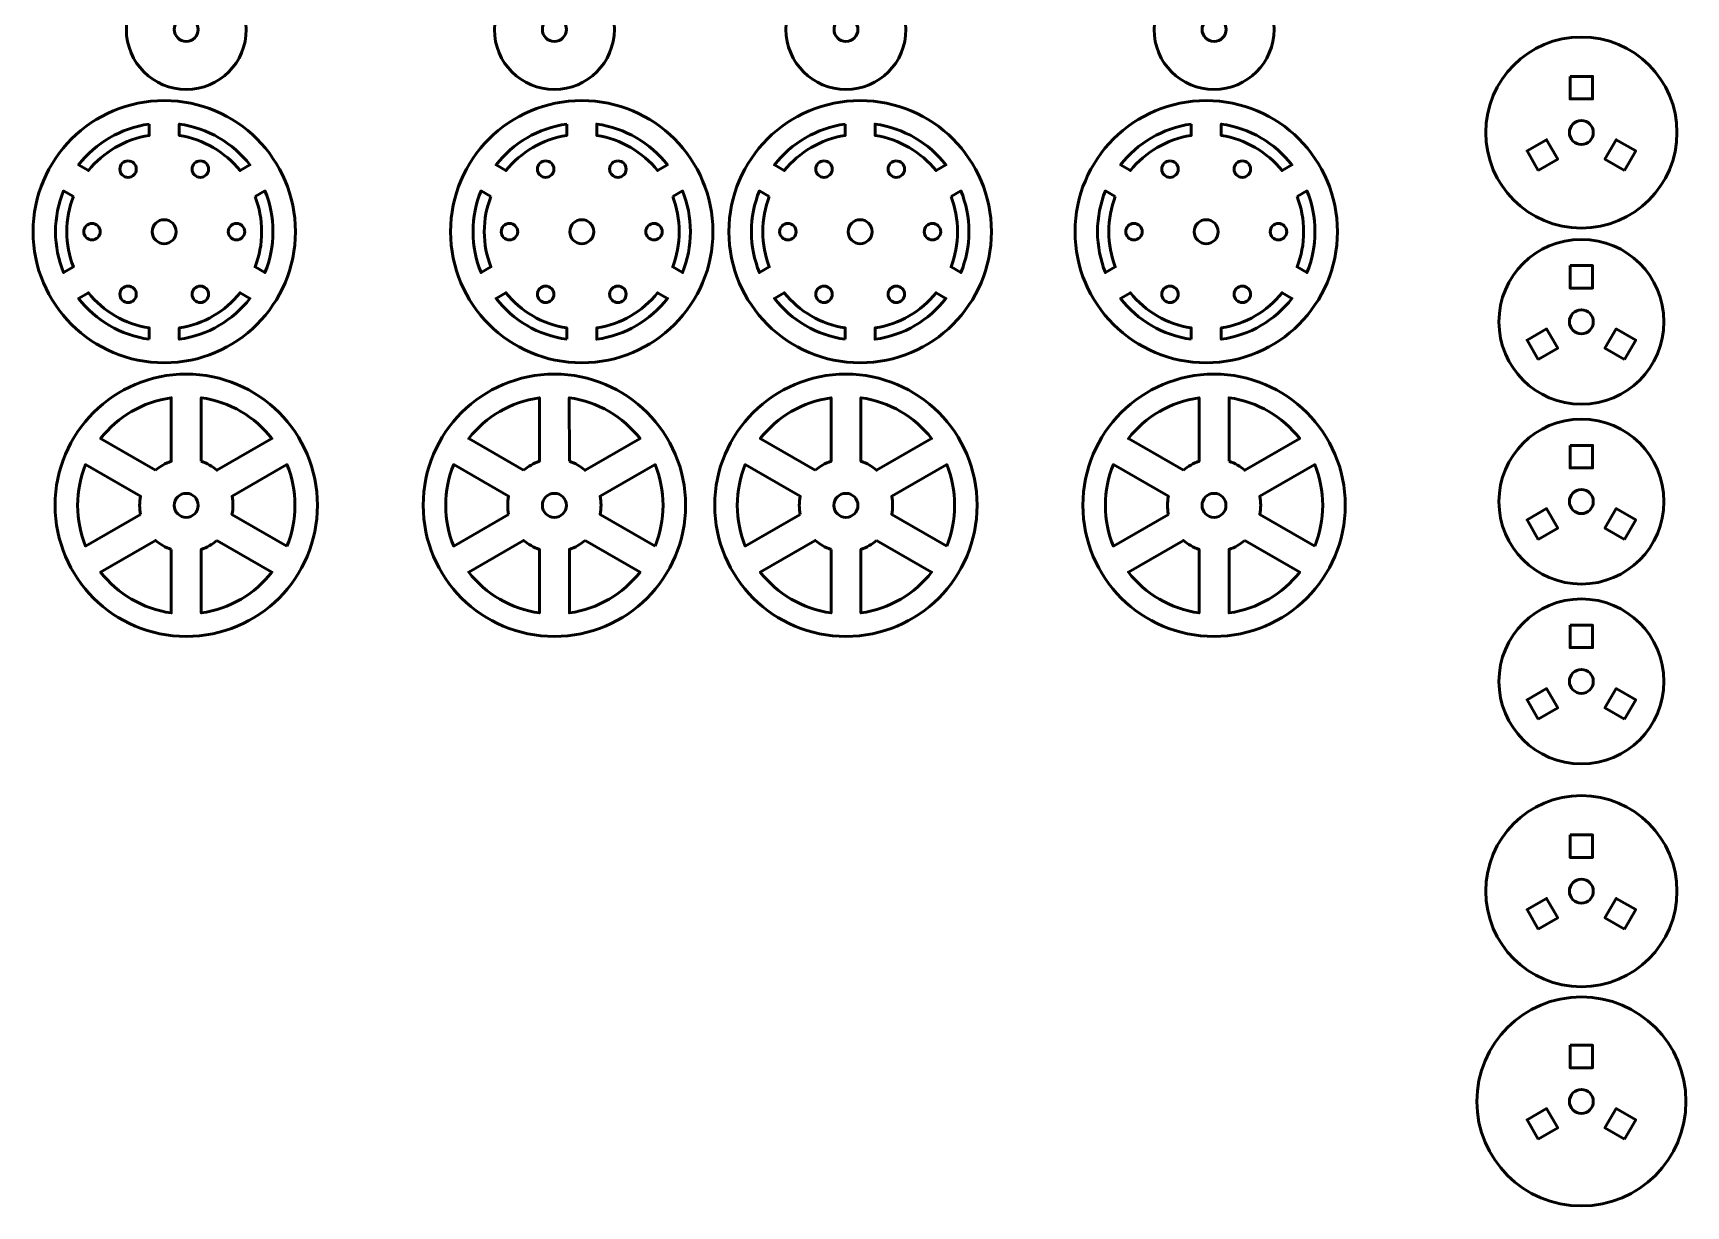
# Model space of a CAD drawing. Header units: inches. Extents: x -370 to 849, y -422 to 797.
# Drawn here: x -157.3 to 63.2, y 505 to 661.5 of the extents above; entities that cross this region are included whole.
import ezdxf

# ---------------------------------------------------------------- set-up
doc = ezdxf.new("R2010")
doc.units = ezdxf.units.IN
doc.header["$MEASUREMENT"] = 0
doc.layers.add('Layer 1', color=7, linetype='Continuous')

# ---------------------------------------------------------------- blocks, each defined once
blk = doc.blocks.new('block 26')
at = {"layer": 'Layer 1', "color": 7, "lineweight": 50, "true_color": 0xffffff}
for points, knots in [([(-140.91, 603.16), (-140.3, 603.69), (-139.59, 604.1), (-138.81, 604.37), (-138.81, 604.37), (-138.81, 612.83), (-138.81, 612.83), (-142.63, 612.31), (-145.98, 610.29), (-148.24, 607.39), (-148.24, 607.39), (-140.91, 603.16), (-140.91, 603.16)], [0, 0, 0, 0, 1, 1, 1, 2, 2, 2, 3, 3, 3, 4, 4, 4, 4]), ([(-134.82, 604.37), (-134.03, 604.1), (-133.33, 603.69), (-132.72, 603.16), (-132.72, 603.16), (-125.39, 607.39), (-125.39, 607.39), (-127.65, 610.29), (-131, 612.31), (-134.82, 612.84), (-134.82, 612.84), (-134.82, 604.37), (-134.82, 604.37), (-134.82, 604.37), (-134.82, 604.37), (-134.82, 604.37), (-134.82, 604.37), (-134.82, 604.37), (-134.82, 604.37)], [0, 0, 0, 0, 1, 1, 1, 2, 2, 2, 3, 3, 3, 4, 4, 4, 5, 5, 5, 6, 6, 6, 6]), ([(-142.91, 597.27), (-142.99, 597.66), (-143.04, 598.07), (-143.04, 598.48), (-143.04, 598.9), (-142.99, 599.31), (-142.91, 599.7), (-142.91, 599.7), (-150.24, 603.93), (-150.24, 603.93), (-150.93, 602.25), (-151.31, 600.41), (-151.31, 598.48), (-151.31, 596.56), (-150.93, 594.72), (-150.24, 593.04), (-150.24, 593.04), (-142.91, 597.27), (-142.91, 597.27)], [0, 0, 0, 0, 1, 1, 1, 2, 2, 2, 3, 3, 3, 4, 4, 4, 5, 5, 5, 6, 6, 6, 6]), ([(-123.38, 593.04), (-122.7, 594.72), (-122.32, 596.56), (-122.32, 598.49), (-122.32, 600.41), (-122.7, 602.25), (-123.38, 603.93), (-123.38, 603.93), (-130.71, 599.7), (-130.71, 599.7), (-130.64, 599.31), (-130.59, 598.9), (-130.59, 598.49), (-130.59, 598.07), (-130.64, 597.67), (-130.72, 597.27), (-130.72, 597.27), (-123.38, 593.04), (-123.38, 593.04)], [0, 0, 0, 0, 1, 1, 1, 2, 2, 2, 3, 3, 3, 4, 4, 4, 5, 5, 5, 6, 6, 6, 6]), ([(-138.81, 592.6), (-139.59, 592.87), (-140.3, 593.28), (-140.91, 593.81), (-140.91, 593.81), (-148.24, 589.58), (-148.24, 589.58), (-145.98, 586.68), (-142.63, 584.66), (-138.81, 584.13), (-138.81, 584.13), (-138.81, 592.6), (-138.81, 592.6)], [0, 0, 0, 0, 1, 1, 1, 2, 2, 2, 3, 3, 3, 4, 4, 4, 4]), ([(-132.72, 593.81), (-133.33, 593.28), (-134.03, 592.86), (-134.81, 592.6), (-134.81, 592.6), (-134.81, 584.13), (-134.81, 584.13), (-130.99, 584.66), (-127.65, 586.68), (-125.39, 589.58), (-125.39, 589.58), (-132.72, 593.81), (-132.72, 593.81)], [0, 0, 0, 0, 1, 1, 1, 2, 2, 2, 3, 3, 3, 4, 4, 4, 4])]:
    blk.add_open_spline(points, degree=3, knots=knots, dxfattribs=at)
blk = doc.blocks.new('block 25')
at = {"layer": 'Layer 1', "color": 7, "lineweight": 50, "true_color": 0xffffff}
for points in [[(-136.82, 615.99), (-127.15, 615.99), (-119.32, 608.15), (-119.32, 598.49), (-119.32, 588.82), (-127.15, 580.99), (-136.82, 580.99), (-146.48, 580.99), (-154.31, 588.82), (-154.31, 598.49), (-154.31, 608.15), (-146.48, 615.99), (-136.82, 615.99)], [(-136.82, 600.08), (-135.93, 600.08), (-135.22, 599.37), (-135.22, 598.48), (-135.22, 597.6), (-135.93, 596.88), (-136.82, 596.88), (-137.7, 596.88), (-138.42, 597.6), (-138.42, 598.48), (-138.42, 599.37), (-137.7, 600.08), (-136.82, 600.08)]]:
    blk.add_open_spline(points, degree=3, knots=[0, 0, 0, 0, 1, 1, 1, 2, 2, 2, 3, 3, 3, 4, 4, 4, 4], dxfattribs=at)
at = {"layer": 'Layer 1'}
blk.add_blockref('block 26', (0, 0), dxfattribs=at)
blk = doc.blocks.new('block 24')
at = {"layer": 'Layer 1', "color": 7, "lineweight": 50, "true_color": 0xffffff}
for points in [[(-136.82, 669.98), (-141.23, 669.98), (-144.81, 666.4), (-144.81, 661.98), (-144.81, 657.57), (-141.23, 653.98), (-136.82, 653.98), (-132.4, 653.98), (-128.81, 657.57), (-128.81, 661.98), (-128.81, 666.4), (-132.4, 669.98), (-136.82, 669.98)], [(-136.82, 660.38), (-137.7, 660.38), (-138.41, 661.1), (-138.41, 661.98), (-138.41, 662.87), (-137.7, 663.58), (-136.82, 663.58), (-135.93, 663.58), (-135.22, 662.87), (-135.22, 661.98), (-135.22, 661.1), (-135.93, 660.38), (-136.82, 660.38)]]:
    blk.add_open_spline(points, degree=3, knots=[0, 0, 0, 0, 1, 1, 1, 2, 2, 2, 3, 3, 3, 4, 4, 4, 4], dxfattribs=at)
at = {"layer": 'Layer 1'}
blk.add_blockref('block 25', (0, 0), dxfattribs=at)
blk = doc.blocks.new('block 29')
at = {"layer": 'Layer 1', "color": 7, "lineweight": 50, "true_color": 0xffffff}
for points, knots in [([(-91.81, 603.16), (-91.2, 603.69), (-90.49, 604.1), (-89.71, 604.37), (-89.71, 604.37), (-89.71, 612.83), (-89.71, 612.83), (-93.53, 612.31), (-96.88, 610.29), (-99.14, 607.39), (-99.14, 607.39), (-91.81, 603.16), (-91.81, 603.16)], [0, 0, 0, 0, 1, 1, 1, 2, 2, 2, 3, 3, 3, 4, 4, 4, 4]), ([(-85.71, 604.37), (-84.93, 604.1), (-84.22, 603.69), (-83.62, 603.16), (-83.62, 603.16), (-76.29, 607.39), (-76.29, 607.39), (-78.55, 610.29), (-81.9, 612.31), (-85.72, 612.84), (-85.72, 612.84), (-85.71, 604.37), (-85.71, 604.37), (-85.71, 604.37), (-85.71, 604.37), (-85.71, 604.37)], [0, 0, 0, 0, 1, 1, 1, 2, 2, 2, 3, 3, 3, 4, 4, 4, 5, 5, 5, 5]), ([(-93.81, 597.27), (-93.89, 597.66), (-93.93, 598.07), (-93.93, 598.48), (-93.93, 598.9), (-93.89, 599.31), (-93.81, 599.7), (-93.81, 599.7), (-101.14, 603.93), (-101.14, 603.93), (-101.83, 602.25), (-102.21, 600.41), (-102.21, 598.48), (-102.21, 596.56), (-101.83, 594.72), (-101.14, 593.04), (-101.14, 593.04), (-93.81, 597.27), (-93.81, 597.27)], [0, 0, 0, 0, 1, 1, 1, 2, 2, 2, 3, 3, 3, 4, 4, 4, 5, 5, 5, 6, 6, 6, 6]), ([(-74.28, 593.04), (-73.6, 594.72), (-73.22, 596.56), (-73.22, 598.49), (-73.22, 600.41), (-73.6, 602.25), (-74.28, 603.93), (-74.28, 603.93), (-81.61, 599.7), (-81.61, 599.7), (-81.54, 599.31), (-81.49, 598.9), (-81.49, 598.49), (-81.49, 598.07), (-81.54, 597.67), (-81.61, 597.27), (-81.61, 597.27), (-74.28, 593.04), (-74.28, 593.04)], [0, 0, 0, 0, 1, 1, 1, 2, 2, 2, 3, 3, 3, 4, 4, 4, 5, 5, 5, 6, 6, 6, 6]), ([(-89.71, 592.6), (-90.49, 592.87), (-91.2, 593.28), (-91.81, 593.81), (-91.81, 593.81), (-99.14, 589.58), (-99.14, 589.58), (-96.88, 586.68), (-93.53, 584.66), (-89.71, 584.13), (-89.71, 584.13), (-89.71, 592.6), (-89.71, 592.6), (-89.71, 592.6), (-89.71, 592.6), (-89.71, 592.6)], [0, 0, 0, 0, 1, 1, 1, 2, 2, 2, 3, 3, 3, 4, 4, 4, 5, 5, 5, 5]), ([(-83.62, 593.81), (-84.23, 593.28), (-84.93, 592.86), (-85.71, 592.6), (-85.71, 592.6), (-85.71, 584.13), (-85.71, 584.13), (-81.89, 584.66), (-78.55, 586.68), (-76.29, 589.58), (-76.29, 589.58), (-83.62, 593.81), (-83.62, 593.81)], [0, 0, 0, 0, 1, 1, 1, 2, 2, 2, 3, 3, 3, 4, 4, 4, 4])]:
    blk.add_open_spline(points, degree=3, knots=knots, dxfattribs=at)
blk = doc.blocks.new('block 28')
at = {"layer": 'Layer 1', "color": 7, "lineweight": 50, "true_color": 0xffffff}
for points in [[(-87.71, 615.99), (-78.05, 615.99), (-70.21, 608.15), (-70.21, 598.49), (-70.21, 588.82), (-78.05, 580.99), (-87.71, 580.99), (-97.38, 580.99), (-105.21, 588.82), (-105.21, 598.49), (-105.21, 608.15), (-97.38, 615.99), (-87.71, 615.99)], [(-87.71, 600.08), (-86.83, 600.08), (-86.11, 599.37), (-86.11, 598.48), (-86.11, 597.6), (-86.83, 596.88), (-87.71, 596.88), (-88.6, 596.88), (-89.31, 597.6), (-89.31, 598.48), (-89.31, 599.37), (-88.6, 600.08), (-87.71, 600.08)]]:
    blk.add_open_spline(points, degree=3, knots=[0, 0, 0, 0, 1, 1, 1, 2, 2, 2, 3, 3, 3, 4, 4, 4, 4], dxfattribs=at)
at = {"layer": 'Layer 1'}
blk.add_blockref('block 29', (0, 0), dxfattribs=at)
blk = doc.blocks.new('block 27')
at = {"layer": 'Layer 1', "color": 7, "lineweight": 50, "true_color": 0xffffff}
for points in [[(-87.71, 669.98), (-92.13, 669.98), (-95.71, 666.4), (-95.71, 661.98), (-95.71, 657.57), (-92.13, 653.98), (-87.71, 653.98), (-83.3, 653.98), (-79.71, 657.57), (-79.71, 661.98), (-79.71, 666.4), (-83.3, 669.98), (-87.71, 669.98)], [(-87.71, 660.38), (-88.6, 660.38), (-89.31, 661.1), (-89.31, 661.98), (-89.31, 662.87), (-88.6, 663.58), (-87.71, 663.58), (-86.83, 663.58), (-86.11, 662.87), (-86.11, 661.98), (-86.11, 661.1), (-86.83, 660.38), (-87.71, 660.38)]]:
    blk.add_open_spline(points, degree=3, knots=[0, 0, 0, 0, 1, 1, 1, 2, 2, 2, 3, 3, 3, 4, 4, 4, 4], dxfattribs=at)
at = {"layer": 'Layer 1'}
blk.add_blockref('block 28', (0, 0), dxfattribs=at)
blk = doc.blocks.new('block 32')
at = {"layer": 'Layer 1', "color": 7, "lineweight": 50, "true_color": 0xffffff}
for points, knots in [([(-52.91, 603.16), (-52.3, 603.69), (-51.59, 604.1), (-50.81, 604.37), (-50.81, 604.37), (-50.81, 612.83), (-50.81, 612.83), (-54.63, 612.31), (-57.98, 610.29), (-60.24, 607.39), (-60.24, 607.39), (-52.91, 603.16), (-52.91, 603.16)], [0, 0, 0, 0, 1, 1, 1, 2, 2, 2, 3, 3, 3, 4, 4, 4, 4]), ([(-46.81, 604.37), (-46.03, 604.1), (-45.32, 603.69), (-44.72, 603.16), (-44.72, 603.16), (-37.39, 607.39), (-37.39, 607.39), (-39.65, 610.29), (-43, 612.31), (-46.82, 612.84), (-46.82, 612.84), (-46.82, 604.37), (-46.82, 604.37), (-46.82, 604.37), (-46.81, 604.37), (-46.81, 604.37), (-46.81, 604.37), (-46.81, 604.37), (-46.81, 604.37)], [0, 0, 0, 0, 1, 1, 1, 2, 2, 2, 3, 3, 3, 4, 4, 4, 5, 5, 5, 6, 6, 6, 6]), ([(-54.91, 597.27), (-54.99, 597.66), (-55.04, 598.07), (-55.04, 598.48), (-55.04, 598.9), (-54.99, 599.31), (-54.91, 599.7), (-54.91, 599.7), (-62.24, 603.93), (-62.24, 603.93), (-62.93, 602.25), (-63.31, 600.41), (-63.31, 598.48), (-63.31, 596.56), (-62.93, 594.72), (-62.24, 593.04), (-62.24, 593.04), (-54.91, 597.27), (-54.91, 597.27)], [0, 0, 0, 0, 1, 1, 1, 2, 2, 2, 3, 3, 3, 4, 4, 4, 5, 5, 5, 6, 6, 6, 6]), ([(-35.38, 593.04), (-34.7, 594.72), (-34.32, 596.56), (-34.32, 598.49), (-34.32, 600.41), (-34.7, 602.25), (-35.38, 603.93), (-35.38, 603.93), (-42.71, 599.7), (-42.71, 599.7), (-42.64, 599.31), (-42.59, 598.9), (-42.59, 598.49), (-42.59, 598.07), (-42.64, 597.67), (-42.71, 597.27), (-42.71, 597.27), (-35.38, 593.04), (-35.38, 593.04)], [0, 0, 0, 0, 1, 1, 1, 2, 2, 2, 3, 3, 3, 4, 4, 4, 5, 5, 5, 6, 6, 6, 6]), ([(-50.81, 592.6), (-51.59, 592.87), (-52.3, 593.28), (-52.91, 593.81), (-52.91, 593.81), (-60.24, 589.58), (-60.24, 589.58), (-57.98, 586.68), (-54.63, 584.66), (-50.81, 584.13), (-50.81, 584.13), (-50.81, 592.6), (-50.81, 592.6)], [0, 0, 0, 0, 1, 1, 1, 2, 2, 2, 3, 3, 3, 4, 4, 4, 4]), ([(-44.72, 593.81), (-45.33, 593.28), (-46.03, 592.86), (-46.81, 592.6), (-46.81, 592.6), (-46.81, 584.13), (-46.81, 584.13), (-42.99, 584.66), (-39.65, 586.68), (-37.39, 589.58), (-37.39, 589.58), (-44.72, 593.81), (-44.72, 593.81)], [0, 0, 0, 0, 1, 1, 1, 2, 2, 2, 3, 3, 3, 4, 4, 4, 4])]:
    blk.add_open_spline(points, degree=3, knots=knots, dxfattribs=at)
blk = doc.blocks.new('block 31')
at = {"layer": 'Layer 1', "color": 7, "lineweight": 50, "true_color": 0xffffff}
for points in [[(-48.82, 615.99), (-39.15, 615.99), (-31.32, 608.15), (-31.32, 598.49), (-31.32, 588.82), (-39.15, 580.99), (-48.82, 580.99), (-58.48, 580.99), (-66.32, 588.82), (-66.32, 598.49), (-66.32, 608.15), (-58.48, 615.99), (-48.82, 615.99)], [(-48.82, 600.08), (-47.93, 600.08), (-47.22, 599.37), (-47.22, 598.48), (-47.22, 597.6), (-47.93, 596.88), (-48.82, 596.88), (-49.7, 596.88), (-50.42, 597.6), (-50.42, 598.48), (-50.42, 599.37), (-49.7, 600.08), (-48.82, 600.08)]]:
    blk.add_open_spline(points, degree=3, knots=[0, 0, 0, 0, 1, 1, 1, 2, 2, 2, 3, 3, 3, 4, 4, 4, 4], dxfattribs=at)
at = {"layer": 'Layer 1'}
blk.add_blockref('block 32', (0, 0), dxfattribs=at)
blk = doc.blocks.new('block 30')
at = {"layer": 'Layer 1', "color": 7, "lineweight": 50, "true_color": 0xffffff}
for points in [[(-48.82, 669.98), (-53.23, 669.98), (-56.82, 666.4), (-56.82, 661.98), (-56.82, 657.57), (-53.23, 653.98), (-48.82, 653.98), (-44.4, 653.98), (-40.81, 657.57), (-40.81, 661.98), (-40.82, 666.4), (-44.4, 669.98), (-48.82, 669.98)], [(-48.82, 660.38), (-49.7, 660.38), (-50.41, 661.1), (-50.41, 661.98), (-50.41, 662.87), (-49.7, 663.58), (-48.82, 663.58), (-47.93, 663.58), (-47.22, 662.87), (-47.22, 661.98), (-47.22, 661.1), (-47.93, 660.38), (-48.82, 660.38)]]:
    blk.add_open_spline(points, degree=3, knots=[0, 0, 0, 0, 1, 1, 1, 2, 2, 2, 3, 3, 3, 4, 4, 4, 4], dxfattribs=at)
at = {"layer": 'Layer 1'}
blk.add_blockref('block 31', (0, 0), dxfattribs=at)
blk = doc.blocks.new('block 35')
at = {"layer": 'Layer 1', "color": 7, "lineweight": 50, "true_color": 0xffffff}
for points, knots in [([(-3.81, 603.16), (-3.2, 603.69), (-2.49, 604.1), (-1.71, 604.37), (-1.71, 604.37), (-1.71, 612.83), (-1.71, 612.83), (-5.53, 612.31), (-8.88, 610.29), (-11.14, 607.39), (-11.14, 607.39), (-3.81, 603.16), (-3.81, 603.16)], [0, 0, 0, 0, 1, 1, 1, 2, 2, 2, 3, 3, 3, 4, 4, 4, 4]), ([(2.29, 604.37), (3.07, 604.1), (3.78, 603.69), (4.38, 603.16), (4.38, 603.16), (11.71, 607.39), (11.71, 607.39), (9.45, 610.29), (6.11, 612.31), (2.29, 612.84), (2.29, 612.84), (2.29, 604.37), (2.29, 604.37), (2.29, 604.37), (2.29, 604.37), (2.29, 604.37), (2.29, 604.37), (2.29, 604.37), (2.29, 604.37)], [0, 0, 0, 0, 1, 1, 1, 2, 2, 2, 3, 3, 3, 4, 4, 4, 5, 5, 5, 6, 6, 6, 6]), ([(-5.81, 597.27), (-5.89, 597.66), (-5.93, 598.07), (-5.93, 598.48), (-5.93, 598.9), (-5.89, 599.31), (-5.81, 599.7), (-5.81, 599.7), (-13.14, 603.93), (-13.14, 603.93), (-13.83, 602.25), (-14.21, 600.41), (-14.21, 598.48), (-14.21, 596.56), (-13.83, 594.72), (-13.14, 593.04), (-13.14, 593.04), (-5.81, 597.27), (-5.81, 597.27)], [0, 0, 0, 0, 1, 1, 1, 2, 2, 2, 3, 3, 3, 4, 4, 4, 5, 5, 5, 6, 6, 6, 6]), ([(13.72, 593.04), (14.4, 594.72), (14.78, 596.56), (14.78, 598.49), (14.78, 600.41), (14.4, 602.25), (13.72, 603.93), (13.72, 603.93), (6.39, 599.7), (6.39, 599.7), (6.47, 599.31), (6.51, 598.9), (6.51, 598.49), (6.51, 598.07), (6.47, 597.67), (6.39, 597.27), (6.39, 597.27), (13.72, 593.04), (13.72, 593.04)], [0, 0, 0, 0, 1, 1, 1, 2, 2, 2, 3, 3, 3, 4, 4, 4, 5, 5, 5, 6, 6, 6, 6]), ([(-1.71, 592.6), (-2.49, 592.87), (-3.2, 593.28), (-3.81, 593.81), (-3.81, 593.81), (-11.14, 589.58), (-11.14, 589.58), (-8.88, 586.68), (-5.53, 584.66), (-1.71, 584.13), (-1.71, 584.13), (-1.71, 592.6), (-1.71, 592.6), (-1.71, 592.6), (-1.71, 592.6), (-1.71, 592.6)], [0, 0, 0, 0, 1, 1, 1, 2, 2, 2, 3, 3, 3, 4, 4, 4, 5, 5, 5, 5]), ([(4.38, 593.81), (3.77, 593.28), (3.07, 592.86), (2.29, 592.6), (2.29, 592.6), (2.29, 584.13), (2.29, 584.13), (6.11, 584.66), (9.45, 586.68), (11.71, 589.58), (11.71, 589.58), (4.38, 593.81), (4.38, 593.81)], [0, 0, 0, 0, 1, 1, 1, 2, 2, 2, 3, 3, 3, 4, 4, 4, 4])]:
    blk.add_open_spline(points, degree=3, knots=knots, dxfattribs=at)
blk = doc.blocks.new('block 34')
at = {"layer": 'Layer 1', "color": 7, "lineweight": 50, "true_color": 0xffffff}
for points in [[(0.29, 615.99), (9.95, 615.99), (17.79, 608.15), (17.79, 598.49), (17.79, 588.82), (9.95, 580.99), (0.29, 580.99), (-9.38, 580.99), (-17.21, 588.82), (-17.21, 598.49), (-17.21, 608.15), (-9.38, 615.99), (0.29, 615.99)], [(0.28, 600.08), (1.17, 600.08), (1.88, 599.37), (1.88, 598.48), (1.88, 597.6), (1.17, 596.88), (0.28, 596.88), (-0.6, 596.88), (-1.31, 597.6), (-1.31, 598.48), (-1.31, 599.37), (-0.6, 600.08), (0.28, 600.08)]]:
    blk.add_open_spline(points, degree=3, knots=[0, 0, 0, 0, 1, 1, 1, 2, 2, 2, 3, 3, 3, 4, 4, 4, 4], dxfattribs=at)
at = {"layer": 'Layer 1'}
blk.add_blockref('block 35', (0, 0), dxfattribs=at)
blk = doc.blocks.new('block 33')
at = {"layer": 'Layer 1', "color": 7, "lineweight": 50, "true_color": 0xffffff}
for points in [[(0.29, 669.98), (-4.13, 669.98), (-7.71, 666.4), (-7.71, 661.98), (-7.71, 657.57), (-4.14, 653.98), (0.29, 653.98), (4.7, 653.98), (8.29, 657.57), (8.29, 661.98), (8.29, 666.4), (4.7, 669.98), (0.29, 669.98)], [(0.29, 660.38), (-0.6, 660.38), (-1.31, 661.1), (-1.31, 661.98), (-1.31, 662.87), (-0.6, 663.58), (0.29, 663.58), (1.17, 663.58), (1.89, 662.87), (1.89, 661.98), (1.89, 661.1), (1.17, 660.38), (0.29, 660.38)]]:
    blk.add_open_spline(points, degree=3, knots=[0, 0, 0, 0, 1, 1, 1, 2, 2, 2, 3, 3, 3, 4, 4, 4, 4], dxfattribs=at)
at = {"layer": 'Layer 1'}
blk.add_blockref('block 34', (0, 0), dxfattribs=at)
blk = doc.blocks.new('block 98')
at = {"layer": 'Layer 1', "color": 7, "lineweight": 50, "true_color": 0xffffff}
for points, knots in [([(-0.76, 617.5), (8.9, 617.5), (16.74, 625.34), (16.74, 635), (16.74, 644.66), (8.9, 652.5), (-0.76, 652.5), (-10.42, 652.5), (-18.26, 644.66), (-18.26, 635), (-18.26, 625.34), (-10.42, 617.5), (-0.76, 617.5)], [0, 0, 0, 0, 1, 1, 1, 2, 2, 2, 3, 3, 3, 4, 4, 4, 4]), ([(-2.76, 649.36), (-2.76, 649.36), (-2.76, 647.85), (-2.76, 647.85), (-6.03, 647.34), (-8.9, 645.62), (-10.88, 643.15), (-10.88, 643.15), (-12.19, 643.91), (-12.19, 643.91), (-9.93, 646.81), (-6.58, 648.83), (-2.76, 649.36)], [0, 0, 0, 0, 1, 1, 1, 2, 2, 2, 3, 3, 3, 4, 4, 4, 4]), ([(1.24, 649.36), (5.06, 648.83), (8.41, 646.81), (10.67, 643.91), (10.67, 643.91), (9.36, 643.16), (9.36, 643.16), (7.37, 645.62), (4.51, 647.34), (1.24, 647.85), (1.24, 647.85), (1.24, 649.36), (1.24, 649.36), (1.24, 649.36), (1.24, 649.36), (1.24, 649.36)], [0, 0, 0, 0, 1, 1, 1, 2, 2, 2, 3, 3, 3, 4, 4, 4, 5, 5, 5, 5]), ([(-12.89, 639.69), (-13.45, 638.24), (-13.76, 636.66), (-13.76, 635), (-13.76, 633.35), (-13.45, 631.76), (-12.89, 630.31), (-12.89, 630.31), (-14.2, 629.55), (-14.2, 629.55), (-14.88, 631.24), (-15.26, 633.07), (-15.26, 635), (-15.26, 636.93), (-14.88, 638.77), (-14.2, 640.45), (-14.2, 640.45), (-12.89, 639.69), (-12.89, 639.69)], [0, 0, 0, 0, 1, 1, 1, 2, 2, 2, 3, 3, 3, 4, 4, 4, 5, 5, 5, 6, 6, 6, 6]), ([(11.36, 639.69), (11.36, 639.69), (12.68, 640.45), (12.68, 640.45), (13.36, 638.77), (13.74, 636.93), (13.74, 635), (13.74, 633.07), (13.36, 631.23), (12.68, 629.55), (12.68, 629.55), (11.36, 630.31), (11.36, 630.31), (11.93, 631.77), (12.24, 633.35), (12.24, 635), (12.24, 636.65), (11.93, 638.24), (11.36, 639.69)], [0, 0, 0, 0, 1, 1, 1, 2, 2, 2, 3, 3, 3, 4, 4, 4, 5, 5, 5, 6, 6, 6, 6]), ([(-0.76, 636.6), (0.12, 636.6), (0.84, 635.88), (0.84, 635), (0.84, 634.12), (0.12, 633.4), (-0.76, 633.4), (-1.64, 633.4), (-2.36, 634.12), (-2.36, 635), (-2.36, 635.89), (-1.64, 636.6), (-0.76, 636.6)], [0, 0, 0, 0, 1, 1, 1, 2, 2, 2, 3, 3, 3, 4, 4, 4, 4]), ([(-2.76, 620.64), (-6.58, 621.17), (-9.93, 623.19), (-12.19, 626.09), (-12.19, 626.09), (-10.88, 626.85), (-10.88, 626.85), (-8.89, 624.38), (-6.03, 622.66), (-2.76, 622.15), (-2.76, 622.15), (-2.76, 620.64), (-2.76, 620.64)], [0, 0, 0, 0, 1, 1, 1, 2, 2, 2, 3, 3, 3, 4, 4, 4, 4]), ([(1.24, 622.15), (4.51, 622.66), (7.38, 624.38), (9.36, 626.85), (9.36, 626.85), (10.68, 626.09), (10.68, 626.09), (8.41, 623.19), (5.06, 621.17), (1.24, 620.64), (1.24, 620.64), (1.24, 622.15), (1.24, 622.15), (1.24, 622.15), (1.24, 622.15), (1.24, 622.15)], [0, 0, 0, 0, 1, 1, 1, 2, 2, 2, 3, 3, 3, 4, 4, 4, 5, 5, 5, 5])]:
    blk.add_open_spline(points, degree=3, knots=knots, dxfattribs=at)
at = {"layer": 'Layer 1', "color": 240, "lineweight": 50, "true_color": 0xed1c24}
for points in [[(-5.58, 644.45), (-4.98, 644.45), (-4.48, 643.96), (-4.48, 643.35), (-4.48, 642.74), (-4.98, 642.25), (-5.58, 642.25), (-6.19, 642.25), (-6.68, 642.74), (-6.68, 643.35), (-6.68, 643.96), (-6.19, 644.45), (-5.58, 644.45)], [(4.06, 644.45), (4.67, 644.45), (5.16, 643.96), (5.16, 643.35), (5.16, 642.74), (4.67, 642.25), (4.06, 642.25), (3.45, 642.25), (2.96, 642.74), (2.96, 643.35), (2.96, 643.96), (3.45, 644.45), (4.06, 644.45)], [(-10.4, 636.1), (-9.79, 636.1), (-9.3, 635.61), (-9.3, 635), (-9.3, 634.39), (-9.79, 633.9), (-10.4, 633.9), (-11.01, 633.9), (-11.5, 634.39), (-11.5, 635), (-11.5, 635.61), (-11.01, 636.1), (-10.4, 636.1)], [(8.88, 636.1), (9.48, 636.1), (9.98, 635.61), (9.98, 635), (9.98, 634.39), (9.48, 633.9), (8.88, 633.9), (8.27, 633.9), (7.78, 634.39), (7.78, 635), (7.78, 635.61), (8.27, 636.1), (8.88, 636.1)], [(-5.58, 627.75), (-4.98, 627.75), (-4.48, 627.26), (-4.48, 626.65), (-4.48, 626.05), (-4.98, 625.55), (-5.58, 625.55), (-6.19, 625.55), (-6.68, 626.05), (-6.68, 626.65), (-6.68, 627.26), (-6.19, 627.75), (-5.58, 627.75)], [(4.06, 627.75), (4.67, 627.75), (5.16, 627.26), (5.16, 626.65), (5.16, 626.05), (4.67, 625.55), (4.06, 625.55), (3.45, 625.55), (2.96, 626.05), (2.96, 626.65), (2.96, 627.26), (3.45, 627.75), (4.06, 627.75)]]:
    blk.add_open_spline(points, degree=3, knots=[0, 0, 0, 0, 1, 1, 1, 2, 2, 2, 3, 3, 3, 4, 4, 4, 4], dxfattribs=at)
blk = doc.blocks.new('block 100')
at = {"layer": 'Layer 1', "color": 7, "lineweight": 50, "true_color": 0xffffff}
for points, knots in [([(-139.75, 617.5), (-130.09, 617.5), (-122.26, 625.34), (-122.26, 635), (-122.26, 644.66), (-130.09, 652.5), (-139.75, 652.5), (-149.42, 652.5), (-157.25, 644.66), (-157.25, 635), (-157.25, 625.34), (-149.42, 617.5), (-139.75, 617.5)], [0, 0, 0, 0, 1, 1, 1, 2, 2, 2, 3, 3, 3, 4, 4, 4, 4]), ([(-141.75, 649.36), (-141.75, 649.36), (-141.75, 647.85), (-141.75, 647.85), (-145.02, 647.34), (-147.89, 645.62), (-149.88, 643.15), (-149.88, 643.15), (-151.19, 643.91), (-151.19, 643.91), (-148.92, 646.81), (-145.58, 648.83), (-141.75, 649.36)], [0, 0, 0, 0, 1, 1, 1, 2, 2, 2, 3, 3, 3, 4, 4, 4, 4]), ([(-137.75, 649.36), (-133.93, 648.83), (-130.59, 646.81), (-128.32, 643.91), (-128.32, 643.91), (-129.63, 643.16), (-129.63, 643.16), (-131.62, 645.62), (-134.49, 647.34), (-137.76, 647.85), (-137.76, 647.85), (-137.75, 649.36), (-137.75, 649.36), (-137.75, 649.36), (-137.75, 649.36), (-137.75, 649.36)], [0, 0, 0, 0, 1, 1, 1, 2, 2, 2, 3, 3, 3, 4, 4, 4, 5, 5, 5, 5]), ([(-151.88, 639.69), (-152.44, 638.24), (-152.75, 636.66), (-152.75, 635), (-152.75, 633.35), (-152.44, 631.76), (-151.88, 630.31), (-151.88, 630.31), (-153.19, 629.55), (-153.19, 629.55), (-153.88, 631.24), (-154.26, 633.07), (-154.26, 635), (-154.26, 636.93), (-153.88, 638.77), (-153.19, 640.45), (-153.19, 640.45), (-151.88, 639.69), (-151.88, 639.69)], [0, 0, 0, 0, 1, 1, 1, 2, 2, 2, 3, 3, 3, 4, 4, 4, 5, 5, 5, 6, 6, 6, 6]), ([(-127.63, 639.69), (-127.63, 639.69), (-126.32, 640.45), (-126.32, 640.45), (-125.63, 638.77), (-125.25, 636.93), (-125.25, 635), (-125.25, 633.07), (-125.63, 631.23), (-126.32, 629.55), (-126.32, 629.55), (-127.63, 630.31), (-127.63, 630.31), (-127.07, 631.77), (-126.76, 633.35), (-126.76, 635), (-126.75, 636.65), (-127.07, 638.24), (-127.63, 639.69)], [0, 0, 0, 0, 1, 1, 1, 2, 2, 2, 3, 3, 3, 4, 4, 4, 5, 5, 5, 6, 6, 6, 6]), ([(-139.76, 636.6), (-138.87, 636.6), (-138.16, 635.88), (-138.16, 635), (-138.16, 634.12), (-138.87, 633.4), (-139.76, 633.4), (-140.64, 633.4), (-141.36, 634.12), (-141.36, 635), (-141.36, 635.89), (-140.64, 636.6), (-139.76, 636.6)], [0, 0, 0, 0, 1, 1, 1, 2, 2, 2, 3, 3, 3, 4, 4, 4, 4]), ([(-141.75, 620.64), (-145.58, 621.17), (-148.92, 623.19), (-151.19, 626.09), (-151.19, 626.09), (-149.88, 626.85), (-149.88, 626.85), (-147.89, 624.38), (-145.02, 622.66), (-141.75, 622.15), (-141.75, 622.15), (-141.75, 620.64), (-141.75, 620.64)], [0, 0, 0, 0, 1, 1, 1, 2, 2, 2, 3, 3, 3, 4, 4, 4, 4]), ([(-137.75, 622.15), (-134.48, 622.66), (-131.62, 624.38), (-129.63, 626.85), (-129.63, 626.85), (-128.32, 626.09), (-128.32, 626.09), (-130.59, 623.19), (-133.93, 621.17), (-137.75, 620.64), (-137.75, 620.64), (-137.75, 622.15), (-137.75, 622.15), (-137.75, 622.15), (-137.75, 622.15), (-137.75, 622.15)], [0, 0, 0, 0, 1, 1, 1, 2, 2, 2, 3, 3, 3, 4, 4, 4, 5, 5, 5, 5])]:
    blk.add_open_spline(points, degree=3, knots=knots, dxfattribs=at)
at = {"layer": 'Layer 1', "color": 240, "lineweight": 50, "true_color": 0xed1c24}
for points in [[(-144.58, 644.45), (-143.97, 644.45), (-143.48, 643.96), (-143.48, 643.35), (-143.48, 642.74), (-143.97, 642.25), (-144.58, 642.25), (-145.18, 642.25), (-145.67, 642.74), (-145.67, 643.35), (-145.67, 643.96), (-145.18, 644.45), (-144.58, 644.45)], [(-134.93, 644.45), (-134.33, 644.45), (-133.84, 643.96), (-133.84, 643.35), (-133.84, 642.74), (-134.33, 642.25), (-134.93, 642.25), (-135.54, 642.25), (-136.03, 642.74), (-136.03, 643.35), (-136.03, 643.96), (-135.54, 644.45), (-134.93, 644.45)], [(-149.39, 636.1), (-148.79, 636.1), (-148.3, 635.61), (-148.3, 635), (-148.3, 634.39), (-148.79, 633.9), (-149.39, 633.9), (-150, 633.9), (-150.49, 634.39), (-150.49, 635), (-150.49, 635.61), (-150, 636.1), (-149.39, 636.1)], [(-130.12, 636.1), (-129.51, 636.1), (-129.02, 635.61), (-129.02, 635), (-129.02, 634.39), (-129.51, 633.9), (-130.12, 633.9), (-130.72, 633.9), (-131.21, 634.39), (-131.21, 635), (-131.21, 635.61), (-130.72, 636.1), (-130.12, 636.1)], [(-144.58, 627.75), (-143.97, 627.75), (-143.48, 627.26), (-143.48, 626.65), (-143.48, 626.05), (-143.97, 625.55), (-144.58, 625.55), (-145.18, 625.55), (-145.67, 626.05), (-145.67, 626.65), (-145.67, 627.26), (-145.18, 627.75), (-144.58, 627.75)], [(-134.93, 627.75), (-134.33, 627.75), (-133.84, 627.26), (-133.84, 626.65), (-133.84, 626.05), (-134.33, 625.55), (-134.93, 625.55), (-135.54, 625.55), (-136.03, 626.05), (-136.03, 626.65), (-136.03, 627.26), (-135.54, 627.75), (-134.93, 627.75)]]:
    blk.add_open_spline(points, degree=3, knots=[0, 0, 0, 0, 1, 1, 1, 2, 2, 2, 3, 3, 3, 4, 4, 4, 4], dxfattribs=at)
blk = doc.blocks.new('block 101')
at = {"layer": 'Layer 1', "color": 7, "lineweight": 50, "true_color": 0xffffff}
for points, knots in [([(-84.06, 617.5), (-74.39, 617.5), (-66.56, 625.34), (-66.56, 635), (-66.56, 644.66), (-74.39, 652.5), (-84.06, 652.5), (-93.72, 652.5), (-101.56, 644.66), (-101.56, 635), (-101.56, 625.34), (-93.72, 617.5), (-84.06, 617.5)], [0, 0, 0, 0, 1, 1, 1, 2, 2, 2, 3, 3, 3, 4, 4, 4, 4]), ([(-86.06, 649.36), (-86.06, 649.36), (-86.06, 647.85), (-86.06, 647.85), (-89.33, 647.34), (-92.19, 645.62), (-94.18, 643.15), (-94.18, 643.15), (-95.49, 643.91), (-95.49, 643.91), (-93.23, 646.81), (-89.88, 648.83), (-86.06, 649.36)], [0, 0, 0, 0, 1, 1, 1, 2, 2, 2, 3, 3, 3, 4, 4, 4, 4]), ([(-82.06, 649.36), (-78.24, 648.83), (-74.89, 646.81), (-72.63, 643.91), (-72.63, 643.91), (-73.94, 643.16), (-73.94, 643.16), (-75.93, 645.62), (-78.79, 647.34), (-82.06, 647.85), (-82.06, 647.85), (-82.06, 649.36), (-82.06, 649.36), (-82.06, 649.36), (-82.06, 649.36), (-82.06, 649.36)], [0, 0, 0, 0, 1, 1, 1, 2, 2, 2, 3, 3, 3, 4, 4, 4, 5, 5, 5, 5]), ([(-96.18, 639.69), (-96.75, 638.24), (-97.06, 636.66), (-97.06, 635), (-97.06, 633.35), (-96.75, 631.76), (-96.18, 630.31), (-96.18, 630.31), (-97.5, 629.55), (-97.5, 629.55), (-98.18, 631.24), (-98.56, 633.07), (-98.56, 635), (-98.56, 636.93), (-98.18, 638.77), (-97.5, 640.45), (-97.5, 640.45), (-96.18, 639.69), (-96.18, 639.69)], [0, 0, 0, 0, 1, 1, 1, 2, 2, 2, 3, 3, 3, 4, 4, 4, 5, 5, 5, 6, 6, 6, 6]), ([(-71.93, 639.69), (-71.93, 639.69), (-70.62, 640.45), (-70.62, 640.45), (-69.94, 638.77), (-69.56, 636.93), (-69.56, 635), (-69.56, 633.07), (-69.94, 631.23), (-70.62, 629.55), (-70.62, 629.55), (-71.93, 630.31), (-71.93, 630.31), (-71.37, 631.77), (-71.06, 633.35), (-71.06, 635), (-71.06, 636.65), (-71.37, 638.24), (-71.93, 639.69)], [0, 0, 0, 0, 1, 1, 1, 2, 2, 2, 3, 3, 3, 4, 4, 4, 5, 5, 5, 6, 6, 6, 6]), ([(-84.06, 636.6), (-83.18, 636.6), (-82.46, 635.88), (-82.46, 635), (-82.46, 634.12), (-83.18, 633.4), (-84.06, 633.4), (-84.94, 633.4), (-85.66, 634.12), (-85.66, 635), (-85.66, 635.89), (-84.94, 636.6), (-84.06, 636.6)], [0, 0, 0, 0, 1, 1, 1, 2, 2, 2, 3, 3, 3, 4, 4, 4, 4]), ([(-86.06, 620.64), (-89.88, 621.17), (-93.23, 623.19), (-95.49, 626.09), (-95.49, 626.09), (-94.18, 626.85), (-94.18, 626.85), (-92.19, 624.38), (-89.33, 622.66), (-86.06, 622.15), (-86.06, 622.15), (-86.06, 620.64), (-86.06, 620.64)], [0, 0, 0, 0, 1, 1, 1, 2, 2, 2, 3, 3, 3, 4, 4, 4, 4]), ([(-82.06, 622.15), (-78.79, 622.66), (-75.92, 624.38), (-73.94, 626.85), (-73.94, 626.85), (-72.62, 626.09), (-72.62, 626.09), (-74.89, 623.19), (-78.24, 621.17), (-82.06, 620.64), (-82.06, 620.64), (-82.06, 622.15), (-82.06, 622.15), (-82.06, 622.15), (-82.06, 622.15), (-82.06, 622.15)], [0, 0, 0, 0, 1, 1, 1, 2, 2, 2, 3, 3, 3, 4, 4, 4, 5, 5, 5, 5])]:
    blk.add_open_spline(points, degree=3, knots=knots, dxfattribs=at)
at = {"layer": 'Layer 1', "color": 240, "lineweight": 50, "true_color": 0xed1c24}
for points in [[(-88.88, 644.45), (-88.27, 644.45), (-87.78, 643.96), (-87.78, 643.35), (-87.78, 642.74), (-88.27, 642.25), (-88.88, 642.25), (-89.49, 642.25), (-89.98, 642.74), (-89.98, 643.35), (-89.98, 643.96), (-89.49, 644.45), (-88.88, 644.45)], [(-79.24, 644.45), (-78.63, 644.45), (-78.14, 643.96), (-78.14, 643.35), (-78.14, 642.74), (-78.63, 642.25), (-79.24, 642.25), (-79.85, 642.25), (-80.34, 642.74), (-80.34, 643.35), (-80.34, 643.96), (-79.85, 644.45), (-79.24, 644.45)], [(-93.7, 636.1), (-93.09, 636.1), (-92.6, 635.61), (-92.6, 635), (-92.6, 634.39), (-93.09, 633.9), (-93.7, 633.9), (-94.31, 633.9), (-94.8, 634.39), (-94.8, 635), (-94.8, 635.61), (-94.31, 636.1), (-93.7, 636.1)], [(-74.42, 636.1), (-73.81, 636.1), (-73.32, 635.61), (-73.32, 635), (-73.32, 634.39), (-73.81, 633.9), (-74.42, 633.9), (-75.03, 633.9), (-75.52, 634.39), (-75.52, 635), (-75.52, 635.61), (-75.03, 636.1), (-74.42, 636.1)], [(-88.88, 627.75), (-88.27, 627.75), (-87.78, 627.26), (-87.78, 626.65), (-87.78, 626.05), (-88.27, 625.55), (-88.88, 625.55), (-89.49, 625.55), (-89.98, 626.05), (-89.98, 626.65), (-89.98, 627.26), (-89.49, 627.75), (-88.88, 627.75)], [(-79.24, 627.75), (-78.63, 627.75), (-78.14, 627.26), (-78.14, 626.65), (-78.14, 626.05), (-78.63, 625.55), (-79.24, 625.55), (-79.85, 625.55), (-80.34, 626.05), (-80.34, 626.65), (-80.34, 627.26), (-79.85, 627.75), (-79.24, 627.75)]]:
    blk.add_open_spline(points, degree=3, knots=[0, 0, 0, 0, 1, 1, 1, 2, 2, 2, 3, 3, 3, 4, 4, 4, 4], dxfattribs=at)
blk = doc.blocks.new('block 102')
at = {"layer": 'Layer 1', "color": 7, "lineweight": 50, "true_color": 0xffffff}
for points, knots in [([(-46.92, 617.5), (-37.25, 617.5), (-29.42, 625.34), (-29.42, 635), (-29.42, 644.66), (-37.25, 652.5), (-46.92, 652.5), (-56.58, 652.5), (-64.42, 644.66), (-64.42, 635), (-64.42, 625.34), (-56.58, 617.5), (-46.92, 617.5)], [0, 0, 0, 0, 1, 1, 1, 2, 2, 2, 3, 3, 3, 4, 4, 4, 4]), ([(-48.92, 649.36), (-48.92, 649.36), (-48.92, 647.85), (-48.92, 647.85), (-52.19, 647.34), (-55.06, 645.62), (-57.04, 643.15), (-57.04, 643.15), (-58.35, 643.91), (-58.35, 643.91), (-56.09, 646.81), (-52.74, 648.83), (-48.92, 649.36)], [0, 0, 0, 0, 1, 1, 1, 2, 2, 2, 3, 3, 3, 4, 4, 4, 4]), ([(-44.92, 649.36), (-41.1, 648.83), (-37.75, 646.81), (-35.49, 643.91), (-35.49, 643.91), (-36.8, 643.16), (-36.8, 643.16), (-38.79, 645.62), (-41.65, 647.34), (-44.92, 647.85), (-44.92, 647.85), (-44.92, 649.36), (-44.92, 649.36), (-44.92, 649.36), (-44.92, 649.36), (-44.92, 649.36)], [0, 0, 0, 0, 1, 1, 1, 2, 2, 2, 3, 3, 3, 4, 4, 4, 5, 5, 5, 5]), ([(-59.04, 639.69), (-59.61, 638.24), (-59.92, 636.66), (-59.92, 635), (-59.92, 633.35), (-59.61, 631.76), (-59.04, 630.31), (-59.04, 630.31), (-60.36, 629.55), (-60.36, 629.55), (-61.04, 631.24), (-61.42, 633.07), (-61.42, 635), (-61.42, 636.93), (-61.04, 638.77), (-60.36, 640.45), (-60.36, 640.45), (-59.04, 639.69), (-59.04, 639.69)], [0, 0, 0, 0, 1, 1, 1, 2, 2, 2, 3, 3, 3, 4, 4, 4, 5, 5, 5, 6, 6, 6, 6]), ([(-34.8, 639.69), (-34.8, 639.69), (-33.48, 640.45), (-33.48, 640.45), (-32.8, 638.77), (-32.42, 636.93), (-32.42, 635), (-32.42, 633.07), (-32.8, 631.23), (-33.48, 629.55), (-33.48, 629.55), (-34.8, 630.31), (-34.8, 630.31), (-34.23, 631.77), (-33.92, 633.35), (-33.92, 635), (-33.92, 636.65), (-34.23, 638.24), (-34.8, 639.69)], [0, 0, 0, 0, 1, 1, 1, 2, 2, 2, 3, 3, 3, 4, 4, 4, 5, 5, 5, 6, 6, 6, 6]), ([(-46.92, 636.6), (-46.04, 636.6), (-45.32, 635.88), (-45.32, 635), (-45.32, 634.12), (-46.04, 633.4), (-46.92, 633.4), (-47.8, 633.4), (-48.52, 634.12), (-48.52, 635), (-48.52, 635.89), (-47.8, 636.6), (-46.92, 636.6)], [0, 0, 0, 0, 1, 1, 1, 2, 2, 2, 3, 3, 3, 4, 4, 4, 4]), ([(-48.92, 620.64), (-52.74, 621.17), (-56.09, 623.19), (-58.35, 626.09), (-58.35, 626.09), (-57.04, 626.85), (-57.04, 626.85), (-55.05, 624.38), (-52.19, 622.66), (-48.92, 622.15), (-48.92, 622.15), (-48.92, 620.64), (-48.92, 620.64)], [0, 0, 0, 0, 1, 1, 1, 2, 2, 2, 3, 3, 3, 4, 4, 4, 4]), ([(-44.92, 622.15), (-41.65, 622.66), (-38.78, 624.38), (-36.8, 626.85), (-36.8, 626.85), (-35.48, 626.09), (-35.48, 626.09), (-37.75, 623.19), (-41.09, 621.17), (-44.92, 620.64), (-44.92, 620.64), (-44.92, 622.15), (-44.92, 622.15), (-44.92, 622.15), (-44.92, 622.15), (-44.92, 622.15)], [0, 0, 0, 0, 1, 1, 1, 2, 2, 2, 3, 3, 3, 4, 4, 4, 5, 5, 5, 5])]:
    blk.add_open_spline(points, degree=3, knots=knots, dxfattribs=at)
at = {"layer": 'Layer 1', "color": 240, "lineweight": 50, "true_color": 0xed1c24}
for points in [[(-51.74, 644.45), (-51.13, 644.45), (-50.64, 643.96), (-50.64, 643.35), (-50.64, 642.74), (-51.13, 642.25), (-51.74, 642.25), (-52.35, 642.25), (-52.84, 642.74), (-52.84, 643.35), (-52.84, 643.96), (-52.35, 644.45), (-51.74, 644.45)], [(-42.1, 644.45), (-41.49, 644.45), (-41, 643.96), (-41, 643.35), (-41, 642.74), (-41.49, 642.25), (-42.1, 642.25), (-42.71, 642.25), (-43.2, 642.74), (-43.2, 643.35), (-43.2, 643.96), (-42.71, 644.45), (-42.1, 644.45)], [(-56.56, 636.1), (-55.95, 636.1), (-55.46, 635.61), (-55.46, 635), (-55.46, 634.39), (-55.95, 633.9), (-56.56, 633.9), (-57.17, 633.9), (-57.66, 634.39), (-57.66, 635), (-57.66, 635.61), (-57.17, 636.1), (-56.56, 636.1)], [(-37.28, 636.1), (-36.67, 636.1), (-36.18, 635.61), (-36.18, 635), (-36.18, 634.39), (-36.67, 633.9), (-37.28, 633.9), (-37.89, 633.9), (-38.38, 634.39), (-38.38, 635), (-38.38, 635.61), (-37.89, 636.1), (-37.28, 636.1)], [(-51.74, 627.75), (-51.13, 627.75), (-50.64, 627.26), (-50.64, 626.65), (-50.64, 626.05), (-51.13, 625.55), (-51.74, 625.55), (-52.35, 625.55), (-52.84, 626.05), (-52.84, 626.65), (-52.84, 627.26), (-52.35, 627.75), (-51.74, 627.75)], [(-42.1, 627.75), (-41.49, 627.75), (-41, 627.26), (-41, 626.65), (-41, 626.05), (-41.49, 625.55), (-42.1, 625.55), (-42.71, 625.55), (-43.2, 626.05), (-43.2, 626.65), (-43.2, 627.26), (-42.71, 627.75), (-42.1, 627.75)]]:
    blk.add_open_spline(points, degree=3, knots=[0, 0, 0, 0, 1, 1, 1, 2, 2, 2, 3, 3, 3, 4, 4, 4, 4], dxfattribs=at)

msp = doc.modelspace()

# ---------------------------------------------------------------- linework, layer by layer
at = {"layer": 'Layer 1', "color": 7, "lineweight": 50, "true_color": 0xffffff}
for points in [[(47.79, 655.73), (50.79, 655.73), (50.79, 652.73), (47.79, 652.73), (47.79, 655.73)], [(43.54, 643.18), (42.04, 645.78), (44.64, 647.28), (46.14, 644.68), (43.54, 643.18)], [(55.03, 643.18), (52.43, 644.68), (53.93, 647.28), (56.53, 645.78), (55.03, 643.18)], [(47.79, 630.48), (50.79, 630.48), (50.79, 627.48), (47.79, 627.48), (47.79, 630.48)], [(43.54, 617.94), (42.04, 620.53), (44.64, 622.03), (46.14, 619.44), (43.54, 617.94)], [(55.03, 617.94), (52.43, 619.44), (53.93, 622.03), (56.53, 620.53), (55.03, 617.94)], [(47.79, 606.49), (50.79, 606.49), (50.79, 603.48), (47.79, 603.48), (47.79, 606.49)], [(43.54, 593.94), (42.04, 596.53), (44.64, 598.04), (46.14, 595.44), (43.54, 593.94)], [(55.03, 593.94), (52.43, 595.44), (53.93, 598.04), (56.53, 596.53), (55.03, 593.94)], [(47.79, 582.49), (50.79, 582.49), (50.79, 579.49), (47.79, 579.49), (47.79, 582.49)], [(43.54, 569.94), (42.04, 572.53), (44.64, 574.03), (46.14, 571.44), (43.54, 569.94)], [(55.03, 569.94), (52.43, 571.44), (53.93, 574.03), (56.53, 572.53), (55.03, 569.94)], [(47.79, 554.49), (50.79, 554.49), (50.79, 551.49), (47.79, 551.49), (47.79, 554.49)], [(43.54, 541.94), (42.04, 544.53), (44.64, 546.03), (46.14, 543.44), (43.54, 541.94)], [(55.03, 541.94), (52.43, 543.44), (53.93, 546.03), (56.53, 544.53), (55.03, 541.94)], [(47.79, 526.44), (50.79, 526.44), (50.79, 523.43), (47.79, 523.43), (47.79, 526.44)], [(43.54, 513.89), (42.04, 516.49), (44.64, 517.99), (46.14, 515.39), (43.54, 513.89)], [(55.03, 513.89), (52.43, 515.39), (53.93, 517.99), (56.53, 516.49), (55.03, 513.89)]]:
    msp.add_lwpolyline(points, dxfattribs=at)
for points in [[(49.29, 660.98), (42.24, 660.98), (36.53, 655.27), (36.53, 648.23), (36.53, 641.19), (42.24, 635.48), (49.29, 635.48), (56.33, 635.48), (62.04, 641.19), (62.04, 648.23), (62.04, 655.28), (56.33, 660.98), (49.29, 660.98)], [(49.29, 646.63), (48.4, 646.63), (47.69, 647.35), (47.69, 648.23), (47.69, 649.11), (48.4, 649.83), (49.29, 649.83), (50.17, 649.83), (50.88, 649.11), (50.88, 648.23), (50.88, 647.35), (50.17, 646.63), (49.29, 646.63)], [(49.29, 633.98), (43.21, 633.98), (38.29, 629.06), (38.29, 622.98), (38.29, 616.91), (43.21, 611.98), (49.29, 611.98), (55.36, 611.98), (60.29, 616.91), (60.29, 622.98), (60.29, 629.06), (55.36, 633.98), (49.29, 633.98)], [(49.29, 621.38), (48.4, 621.38), (47.69, 622.1), (47.69, 622.98), (47.69, 623.87), (48.4, 624.58), (49.29, 624.58), (50.17, 624.58), (50.88, 623.87), (50.88, 622.98), (50.88, 622.1), (50.17, 621.38), (49.29, 621.38)], [(49.29, 609.98), (43.21, 609.98), (38.29, 605.06), (38.29, 598.98), (38.29, 592.91), (43.21, 587.98), (49.29, 587.98), (55.36, 587.98), (60.29, 592.91), (60.29, 598.98), (60.29, 605.06), (55.36, 609.98), (49.29, 609.98)], [(49.29, 597.38), (48.4, 597.38), (47.69, 598.1), (47.69, 598.98), (47.69, 599.87), (48.4, 600.58), (49.29, 600.58), (50.17, 600.58), (50.88, 599.87), (50.88, 598.98), (50.88, 598.1), (50.17, 597.38), (49.29, 597.38)], [(49.29, 585.99), (43.21, 585.99), (38.29, 581.06), (38.29, 574.98), (38.29, 568.91), (43.21, 563.98), (49.29, 563.98), (55.36, 563.98), (60.29, 568.91), (60.29, 574.98), (60.29, 581.06), (55.36, 585.99), (49.29, 585.99)], [(49.29, 573.39), (48.4, 573.39), (47.69, 574.1), (47.69, 574.99), (47.69, 575.87), (48.4, 576.58), (49.29, 576.58), (50.17, 576.58), (50.88, 575.87), (50.88, 574.99), (50.88, 574.1), (50.17, 573.39), (49.29, 573.39)], [(49.29, 559.74), (42.24, 559.74), (36.53, 554.03), (36.53, 546.99), (36.53, 539.94), (42.24, 534.23), (49.29, 534.23), (56.33, 534.23), (62.04, 539.94), (62.04, 546.99), (62.04, 554.03), (56.33, 559.74), (49.29, 559.74)], [(49.29, 545.39), (48.4, 545.39), (47.69, 546.1), (47.69, 546.99), (47.69, 547.87), (48.4, 548.58), (49.29, 548.58), (50.17, 548.58), (50.88, 547.87), (50.88, 546.99), (50.88, 546.1), (50.17, 545.39), (49.29, 545.39)], [(49.29, 532.88), (41.58, 532.88), (35.34, 526.64), (35.34, 518.93), (35.34, 511.23), (41.58, 504.98), (49.29, 504.98), (56.99, 504.98), (63.24, 511.23), (63.24, 518.93), (63.24, 526.64), (56.99, 532.88), (49.29, 532.88)], [(49.29, 517.33), (48.4, 517.33), (47.69, 518.05), (47.69, 518.93), (47.69, 519.82), (48.4, 520.53), (49.29, 520.53), (50.17, 520.53), (50.88, 519.82), (50.88, 518.93), (50.88, 518.05), (50.17, 517.33), (49.29, 517.33)]]:
    msp.add_open_spline(points, degree=3, knots=[0, 0, 0, 0, 1, 1, 1, 2, 2, 2, 3, 3, 3, 4, 4, 4, 4], dxfattribs=at)

# ---------------------------------------------------------------- block references
at = {"layer": 'Layer 1'}
for name in ['block 24', 'block 27', 'block 30', 'block 33', 'block 100', 'block 101', 'block 102', 'block 98']:
    msp.add_blockref(name, (0, 0), dxfattribs=at)

doc.saveas('drawing.dxf')
